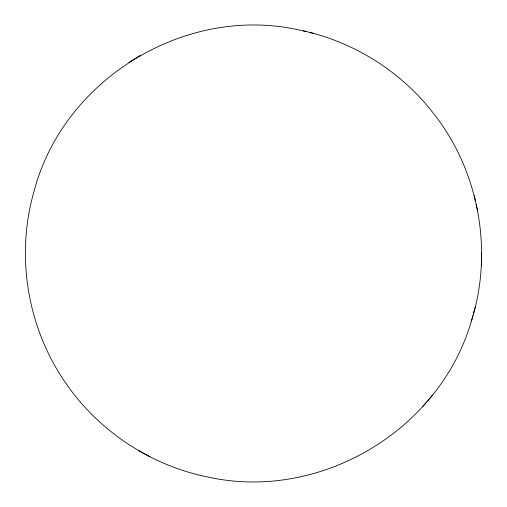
<?xml version="1.0" encoding="UTF-8"?>
<svg xmlns="http://www.w3.org/2000/svg" width="507" height="507" viewBox="0 0 507 507"><rect width="100%" height="100%" fill="white"/><g stroke="black" fill="none" stroke-linecap="round" stroke-linejoin="round"><path stroke-width="0.76" d="M471.257 321.603C493.552 251.643 479.216 171.36 433.694 113.701C400.391 70.296 350.793 39.92 297.102 29.558C184.275 5.273 62.767 79.891 33.931 191.811C15.115 257.036 27.917 330.241 67.374 385.434C100.576 432.522 152.201 466.047 208.726 477.22C322.097 501.86 443.593 428.149 472.961 315.487M481.314 265.979L481.473 259.603M481.492 258.583L481.65 252.201M473.608 313.041L475.332 306.855M422.616 406.652L426.793 401.728M427.807 400.549L432.11 395.473M128.93 62.355L134.666 58.85M135.103 58.597L140.553 55.263M303.382 30.902L306.64 31.694M309.536 32.429L313.193 33.316M138.297 450.431L143.906 453.486M144.634 453.898L149.933 456.788M474.153 195.461L475.566 201.653M476.174 204.41L477.6 210.659"/></g></svg>
